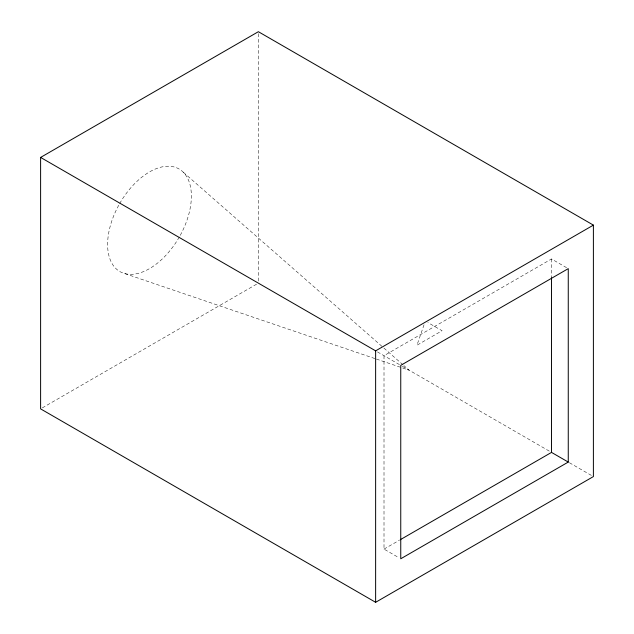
<?xml version="1.0" encoding="UTF-8"?>
<svg xmlns="http://www.w3.org/2000/svg" width="634" height="634" viewBox="0 0 634 634"><rect width="100%" height="100%" fill="white"/><g stroke="black" fill="none" stroke-linecap="round" stroke-linejoin="round"><path stroke-width="0.48" stroke-dasharray="3.17 2.38" d="M424.035 324.774L416.95 345.237L442.072 330.726L427.839 322.508M42.319 407.884L257.515 283.652M566.59 267.675L551.517 258.973L384.006 355.682L384.006 549.107L399.079 557.809M384.006 549.107L399.388 540.223M124.874 273.619L375.471 358.757M376.406 359.074L409.128 370.193L403.929 365.636M377.468 351.918L401.465 365.763M402.321 366.262L549.694 451.345M569.403 462.725L591.681 475.587M183.369 172.305L383.142 347.408M383.879 348.058L403.192 364.986M551.517 258.973L551.517 277.724M258.371 33.681L258.371 281.171M119.66 203.577A59.224 34.196 -60 0 1 178.653 168.747A59.224 34.196 -60 0 1 179.763 236.228M179.319 236.997A59.224 34.196 -60 0 1 120.325 271.827A59.224 34.196 -60 0 1 119.224 204.346"/><path stroke-width="0.95" d="M40.608 157.422L258.371 31.7L593.392 225.125L593.392 476.578L375.629 602.3L40.608 408.875L40.608 157.422L375.629 350.848L593.392 225.125M400.244 539.732L551.517 452.399L568.262 462.067L568.262 268.642L400.751 365.35L400.751 558.776L568.262 462.067M551.517 277.724L551.517 452.399M375.629 350.848L375.629 602.3"/></g></svg>
